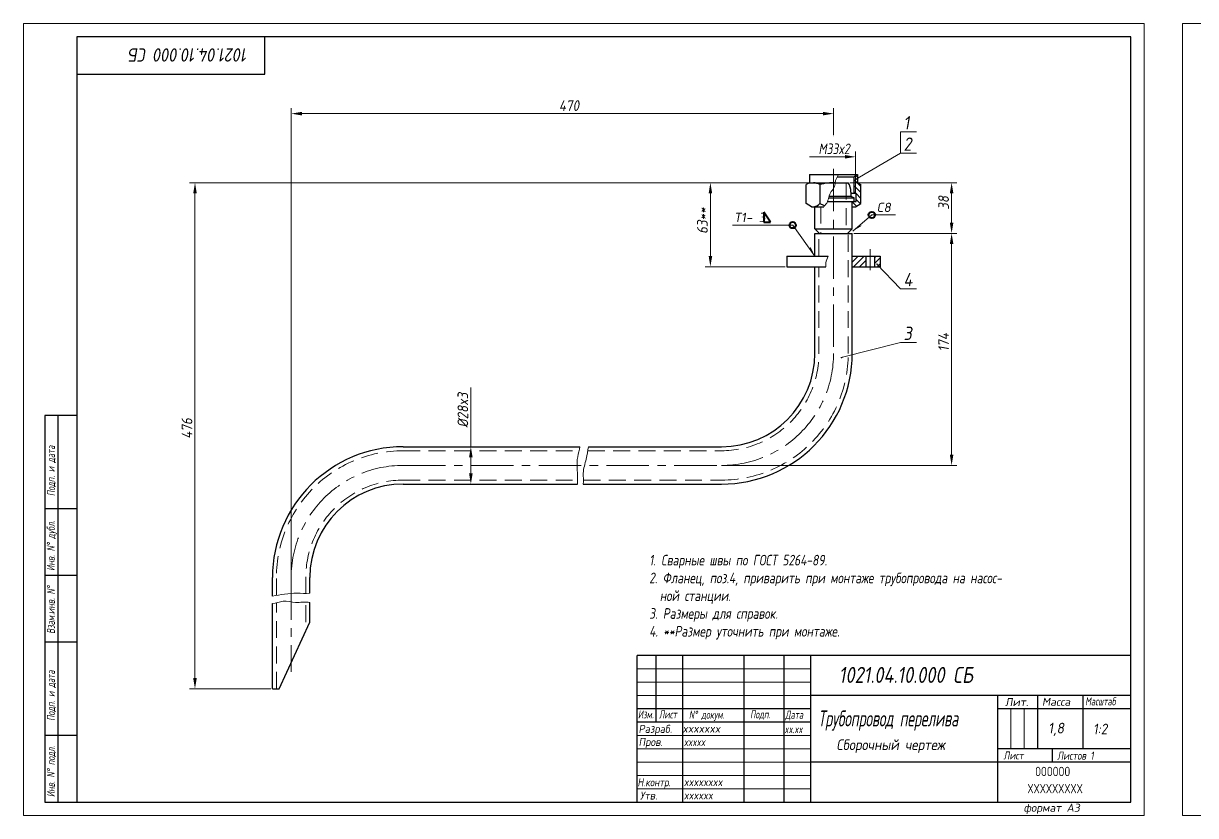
# Model space of a CAD drawing. Header units: millimetres. Extents: x 1490 to 2788, y -4564 to 680.
# Drawn here: x 1489.8 to 1929, y -3917.5 to -3620.5 of the extents above; entities that cross this region are included whole.
import ezdxf

# ---------------------------------------------------------------- set-up
doc = ezdxf.new("R2010")
doc.units = ezdxf.units.MM
doc.linetypes.add('CENTER', pattern=[50.8, 31.75, -6.35, 6.35, -6.35])
doc.linetypes.add('HIDDEN', pattern=[9.525, 6.35, -3.175])
for name, color, linetype, lineweight in [('Ax', 1, 'CENTER', 18), ('Dim', 3, 'Continuous', 40), ('Hatch', 5, 'Continuous', 18), ('Hidden', 6, 'HIDDEN', 18), ('Slim', 8, 'Continuous', 18), ('Text', 2, 'Continuous', 40), ('Wide', 31, 'Continuous', 60)]:
    doc.layers.add(name, color=color, linetype=linetype, lineweight=lineweight)
doc.styles.add('курсив', font='romans.shx', dxfattribs={"oblique": 10})
doc.styles.add('курсив 0_65', font='romans.shx', dxfattribs={"width": 0.65, "oblique": 10})
doc.styles.add('курсив 0_75', font='romans.shx', dxfattribs={"width": 0.75, "oblique": 10})
doc.styles.add('курсив 0_85', font='romans.shx', dxfattribs={"width": 0.85, "oblique": 10})
doc.dimstyles.new('L.Dot', dxfattribs={"dimtxt": 4, "dimasz": 0.5, "dimexe": 2, "dimexo": 0.625, "dimgap": 1, "dimtad": 1, "dimtoh": 1, "dimlfac": 5, "dimtxsty": 'курсив 0_85', "dimcen": 0, "dimadec": 1, "dimazin": 0, "dimtp": 0.0165, "dimtm": 0.0075, "dimtfac": 1, "dimtmove": 0, "dimatfit": 3, "dimldrblk": 'DOT', "dimfxl": 1, "dimlwd": 18, "dimlwe": 18, "dimarcsym": 0})
doc.dimstyles.new('L.Weld', dxfattribs={"dimtxt": 4, "dimasz": 2.5, "dimexe": 0, "dimexo": 0, "dimgap": 0, "dimtad": 1, "dimtxsty": 'Standard', "dimcen": 0, "dimadec": 0, "dimazin": 0, "dimtfac": 1, "dimtmove": 0, "dimatfit": 3, "dimldrblk": 'strelka3', "dimfxl": 1, "dimlwd": 18, "dimlwe": 18, "dimarcsym": 0})
doc.dimstyles.new('к1_2', dxfattribs={"dimtxt": 4, "dimasz": 4, "dimexe": 2, "dimexo": 0.625, "dimgap": 1, "dimtad": 1, "dimlfac": 2, "dimtxsty": 'курсив 0_85', "dimcen": 0, "dimadec": 1, "dimazin": 0, "dimtfac": 1, "dimtmove": 0, "dimatfit": 3, "dimldrblk": 'DOTSMALL', "dimfxl": 1, "dimlwd": 18, "dimlwe": 18, "dimarcsym": 0})
doc.dimstyles.new('к1_2с', dxfattribs={"dimtxt": 4, "dimasz": 4, "dimexe": 2, "dimexo": 0.625, "dimgap": 1, "dimtad": 1, "dimlfac": 2, "dimtxsty": 'курсив 0_85', "dimcen": 0, "dimadec": 1, "dimazin": 0, "dimtfac": 1, "dimtmove": 0, "dimatfit": 3, "dimldrblk": 'DOTSMALL', "dimfxl": 1, "dimlwd": 18, "dimlwe": 18, "dimarcsym": 0})

# ---------------------------------------------------------------- blocks, each defined once
blk = doc.blocks.new('*D134')
at = {"layer": 'Defpoints', "color": 0, "transparency": 16777216}
for p in [(1632.1, -3779.18), (1632.1, -3793.18), (1657.44, -3793.18)]:
    blk.add_point(p, dxfattribs=at)
at = {"layer": 'Dim', "color": 0, "lineweight": 18, "transparency": 16777216}
for p, q in [((1657.44, -3779.18), (1657.44, -3757.04)), ((1632.72, -3779.18), (1659.44, -3779.18)), ((1657.44, -3789.18), (1657.44, -3783.18)), ((1632.72, -3793.18), (1659.44, -3793.18))]:
    blk.add_line(p, q, dxfattribs=at)
at = {"layer": 'Dim', "color": 0, "transparency": 16777216}
for points in [[(1656.77, -3783.18), (1658.11, -3783.18), (1657.44, -3779.18)], [(1656.77, -3789.18), (1658.11, -3789.18), (1657.44, -3793.18)]]:
    blk.add_solid(points, dxfattribs=at)
at = {"layer": 'Dim', "color": 0, "transparency": 16777216, "insert": (1654.44, -3765.45), "char_height": 4, "attachment_point": 5, "rotation": 90, "style": 'курсив 0_85'}
blk.add_mtext('%%c28x3', dxfattribs=at)
blk = doc.blocks.new('_DotSmall')
at = {"color": 0, "linetype": 'ByBlock', "const_width": 0.5}
blk.add_lwpolyline([(-122670.93, 17467.94, 1), (-122670.8, 17467.94, 1)], format="xyb", close=True, dxfattribs=at)
blk = doc.blocks.new('*D135')
at = {"layer": 'Defpoints', "color": 0, "transparency": 16777216}
for p in [(1793.38, -3654.29), (1793.38, -3663.03), (1590.1, -3828.18)]:
    blk.add_point(p, dxfattribs=at)
at = {"layer": 'Dim', "color": 0, "lineweight": 18, "transparency": 16777216}
for p, q in [((1590.1, -3827.55), (1590.1, -3652.29)), ((1594.1, -3654.29), (1789.38, -3654.29)), ((1793.38, -3662.41), (1793.38, -3652.29))]:
    blk.add_line(p, q, dxfattribs=at)
at = {"layer": 'Dim', "color": 0, "transparency": 16777216}
for points in [[(1594.1, -3653.63), (1594.1, -3654.96), (1590.1, -3654.29)], [(1789.38, -3653.63), (1789.38, -3654.96), (1793.38, -3654.29)]]:
    blk.add_solid(points, dxfattribs=at)
at = {"layer": 'Dim', "color": 0, "transparency": 16777216, "insert": (1694.24, -3651.29), "char_height": 4, "attachment_point": 5, "style": 'курсив 0_85'}
blk.add_mtext('470', dxfattribs=at)
blk = doc.blocks.new('*D136')
at = {"layer": 'Defpoints', "color": 0, "transparency": 16777216}
for p in [(1793.97, -3680.18), (1554.05, -3869.93), (1583.1, -3869.93)]:
    blk.add_point(p, dxfattribs=at)
at = {"layer": 'Dim', "color": 0, "lineweight": 18, "transparency": 16777216}
for p, q in [((1793.35, -3680.18), (1552.05, -3680.18)), ((1554.05, -3684.18), (1554.05, -3865.93)), ((1582.47, -3869.93), (1552.05, -3869.93))]:
    blk.add_line(p, q, dxfattribs=at)
at = {"layer": 'Dim', "color": 0, "transparency": 16777216}
for points in [[(1553.38, -3684.18), (1554.72, -3684.18), (1554.05, -3680.18)], [(1553.38, -3865.93), (1554.72, -3865.93), (1554.05, -3869.93)]]:
    blk.add_solid(points, dxfattribs=at)
at = {"layer": 'Dim', "color": 0, "transparency": 16777216, "insert": (1551.05, -3772.34), "char_height": 4, "attachment_point": 5, "rotation": 90, "style": 'курсив 0_85'}
blk.add_mtext('476', dxfattribs=at)
blk = doc.blocks.new('*D137')
at = {"layer": 'Defpoints', "color": 0, "transparency": 16777216}
for p in [(1800.38, -3699.18), (1837.61, -3699.18), (1751.38, -3786.18)]:
    blk.add_point(p, dxfattribs=at)
at = {"layer": 'Dim', "color": 0, "lineweight": 18, "transparency": 16777216}
for p, q in [((1801, -3699.18), (1839.61, -3699.18)), ((1837.61, -3782.18), (1837.61, -3703.18)), ((1752, -3786.18), (1839.61, -3786.18))]:
    blk.add_line(p, q, dxfattribs=at)
at = {"layer": 'Dim', "color": 0, "transparency": 16777216}
for points in [[(1836.95, -3703.18), (1838.28, -3703.18), (1837.61, -3699.18)], [(1836.95, -3782.18), (1838.28, -3782.18), (1837.61, -3786.18)]]:
    blk.add_solid(points, dxfattribs=at)
at = {"layer": 'Dim', "color": 0, "transparency": 16777216, "insert": (1834.61, -3740.02), "char_height": 4, "attachment_point": 5, "rotation": 90, "style": 'курсив 0_85'}
blk.add_mtext('174', dxfattribs=at)
blk = doc.blocks.new('*D138')
at = {"layer": 'Defpoints', "color": 0, "transparency": 16777216}
for p in [(1798.86, -3680.18), (1837.61, -3680.18), (1800.38, -3699.18)]:
    blk.add_point(p, dxfattribs=at)
at = {"layer": 'Dim', "color": 0, "lineweight": 18, "transparency": 16777216}
for p, q in [((1799.48, -3680.18), (1839.61, -3680.18)), ((1837.61, -3695.18), (1837.61, -3684.18)), ((1801, -3699.18), (1839.61, -3699.18))]:
    blk.add_line(p, q, dxfattribs=at)
at = {"layer": 'Dim', "color": 0, "transparency": 16777216}
for points in [[(1836.95, -3684.18), (1838.28, -3684.18), (1837.61, -3680.18)], [(1836.95, -3695.18), (1838.28, -3695.18), (1837.61, -3699.18)]]:
    blk.add_solid(points, dxfattribs=at)
at = {"layer": 'Dim', "color": 0, "transparency": 16777216, "insert": (1834.61, -3687.74), "char_height": 4, "attachment_point": 5, "rotation": 90, "style": 'курсив 0_85'}
blk.add_mtext('38', dxfattribs=at)
blk = doc.blocks.new('*D139')
at = {"layer": 'Defpoints', "color": 0, "transparency": 16777216}
for p in [(1747.22, -3680.18), (1793.97, -3680.18), (1775.88, -3711.68)]:
    blk.add_point(p, dxfattribs=at)
at = {"layer": 'Dim', "color": 0, "lineweight": 18, "transparency": 16777216}
for p, q in [((1793.35, -3680.18), (1745.22, -3680.18)), ((1747.22, -3707.68), (1747.22, -3684.18)), ((1775.25, -3711.68), (1745.22, -3711.68))]:
    blk.add_line(p, q, dxfattribs=at)
at = {"layer": 'Dim', "color": 0, "transparency": 16777216}
for points in [[(1746.56, -3684.18), (1747.89, -3684.18), (1747.22, -3680.18)], [(1746.56, -3707.68), (1747.89, -3707.68), (1747.22, -3711.68)]]:
    blk.add_solid(points, dxfattribs=at)
at = {"layer": 'Dim', "color": 0, "transparency": 16777216, "insert": (1744.22, -3694.43), "char_height": 4, "attachment_point": 5, "rotation": 90, "style": 'курсив 0_85'}
blk.add_mtext('63**', dxfattribs=at)
blk = doc.blocks.new('strelka3')
at = {"layer": 'Text', "lineweight": 20}
blk.add_solid([(-1.3, 0), (-1.5, 0.25), (0, 0)], dxfattribs=at)
blk = doc.blocks.new('_Dot')
at = {"color": 0, "linetype": 'ByBlock', "lineweight": -2}
blk.add_line((-0.5, 0), (-1, 0), dxfattribs=at)
at = {"color": 0, "linetype": 'ByBlock', "const_width": 0.5}
blk.add_lwpolyline([(-0.25, 0, 1), (0.25, 0, 1)], format="xyb", close=True, dxfattribs=at)
blk = doc.blocks.new('*D140')
at = {"layer": 'Defpoints', "color": 0, "transparency": 16777216}
for p in [(1784.38, -3670.49), (1784.38, -3677.18), (1801.63, -3677.48)]:
    blk.add_point(p, dxfattribs=at)
at = {"layer": 'Dim', "color": 0, "lineweight": 18, "transparency": 16777216}
for p, q in [((1797.63, -3670.49), (1784.38, -3670.49)), ((1801.63, -3676.85), (1801.63, -3668.49))]:
    blk.add_line(p, q, dxfattribs=at)
at = {"layer": 'Dim', "color": 0, "transparency": 16777216}
blk.add_solid([(1797.63, -3669.82), (1797.63, -3671.15), (1801.63, -3670.49)], dxfattribs=at)
at = {"layer": 'Dim', "color": 0, "transparency": 16777216, "insert": (1793.58, -3667.49), "char_height": 4, "attachment_point": 5, "style": 'курсив 0_75'}
blk.add_mtext('M33x2', dxfattribs=at)
blk = doc.blocks.new('_None')

msp = doc.modelspace()

# ---------------------------------------------------------------- hatches: boundary and pattern name
at = {"layer": 'Hatch'}
h = msp.add_hatch(dxfattribs=at)
h.set_pattern_fill('ANSI31', color=256, scale=0.5, angle=90, style=0)
h.set_pattern_definition([(135, (-6777.2073, 5209.027), (-1.12253202, -1.12253202), [])])
h.paths.add_polyline_path([(1803.6293, -3680.9006), (1802.3793, -3680.1789), (1802.3793, -3677.1789), (1801.9293, -3677.1789), (1801.6293, -3677.4789), (1801.6293, -3684.1789), (1801.8043, -3684.1789), (1801.8043, -3687.1789), (1800.3793, -3687.1789), (1800.3793, -3689.1789), (1801.6293, -3689.1789), (1803.6293, -3688.0242)])
h.paths.add_polyline_path([(1801.6293, -3677.4789), (1801.1293, -3677.9789), (1801.1293, -3684.1789), (1801.6293, -3684.1789)], flags=17)
h = msp.add_hatch(dxfattribs=at)
h.set_pattern_fill('ANSI31', color=256, scale=0.5, style=0)
h.set_pattern_definition([(45, (-6800.1005, 5219.0405), (-1.12253202, 1.12253202), [])])
h.paths.add_polyline_path([(1805.5043, -3707.6789), (1800.3793, -3707.6789), (1800.3793, -3711.6789), (1805.5043, -3711.6789)])
h.paths.add_polyline_path([(1808.7543, -3711.6789), (1810.8793, -3711.6789), (1810.8793, -3707.6789), (1808.7543, -3707.6789)])

# ---------------------------------------------------------------- linework, layer by layer
for p, q in [((1580.1743, -3639.4699), (1580.1743, -3625.4699)), ((1510.1743, -3639.4699), (1580.1743, -3639.4699)), ((1784.3793, -3680.1789), (1783.1293, -3680.9006)), ((1783.1293, -3688.0242), (1783.1293, -3680.9006)), ((1784.3793, -3677.1789), (1784.3793, -3680.1789)), ((1784.3793, -3677.1789), (1802.3793, -3677.1789)), ((1784.3793, -3677.1789), (1784.3793, -3680.1789)), ((1784.3793, -3680.1789), (1798.8565, -3680.1789)), ((1788.2543, -3680.9006), (1788.2543, -3688.0242)), ((1794.7714, -3677.9789), (1801.1293, -3677.9789)), ((1801.1293, -3677.9789), (1801.9293, -3677.1789)), ((1801.1293, -3684.1789), (1801.1293, -3677.9789)), ((1802.3793, -3677.1789), (1802.3793, -3680.1789)), ((1802.3793, -3680.1789), (1803.6293, -3680.9006)), ((1803.6293, -3688.0242), (1803.6293, -3680.9006)), ((1791.733, -3685.1789), (1799.8793, -3685.1789)), ((1799.8793, -3683.6789), (1799.8793, -3685.1789)), ((1801.8043, -3684.1789), (1799.8793, -3684.1789)), ((1799.8793, -3685.1789), (1801.1293, -3685.9006)), ((1801.8043, -3687.1789), (1801.8043, -3684.1789)), ((1785.1293, -3689.1789), (1783.1293, -3688.0242)), ((1785.1293, -3689.1789), (1789.6883, -3689.1789)), ((1786.3793, -3697.4289), (1786.3793, -3689.1789)), ((1791.1414, -3687.1789), (1801.8043, -3687.1789)), ((1791.5245, -3685.9006), (1801.1293, -3685.9006)), ((1800.3793, -3697.4289), (1800.3793, -3687.1789)), ((1800.3793, -3689.1789), (1801.6293, -3689.1789)), ((1801.1293, -3687.1789), (1801.1293, -3685.9006)), ((1801.6293, -3689.1789), (1803.6293, -3688.0242)), ((1788.1293, -3699.1789), (1786.3793, -3697.4289)), ((1786.3793, -3697.4289), (1800.3793, -3697.4289)), ((1798.6293, -3699.1789), (1800.3793, -3697.4289)), ((1786.3793, -3699.1789), (1800.3793, -3699.1789)), ((1786.3793, -3707.6789), (1786.3793, -3699.1789)), ((1788.1293, -3699.1789), (1798.6293, -3699.1789)), ((1800.3793, -3744.1789), (1800.3793, -3699.1789)), ((1775.8793, -3707.6789), (1791.3094, -3707.6789)), ((1775.8793, -3707.6789), (1775.8793, -3711.6789)), ((1775.8793, -3711.6789), (1790.4738, -3711.6789)), ((1786.3793, -3744.1789), (1786.3793, -3711.6789)), ((1800.3793, -3707.6789), (1810.8793, -3707.6789)), ((1800.3793, -3711.6789), (1810.8793, -3711.6789)), ((1805.5043, -3707.6789), (1805.5043, -3711.6789)), ((1808.7543, -3707.6789), (1808.7543, -3711.6789)), ((1810.8793, -3707.6789), (1810.8793, -3711.6789)), ((1509.7616, -3767.476), (1497.7616, -3767.476)), ((1497.7616, -3767.476), (1497.7616, -3912.476)), ((1502.7621, -3912.4057), (1502.7621, -3767.476)), ((1632.0975, -3779.1789), (1698.3127, -3779.1789)), ((1701.5185, -3779.1789), (1751.3793, -3779.1789)), ((1632.0975, -3793.1789), (1697.4312, -3793.1789)), ((1699.5614, -3793.1789), (1751.3793, -3793.1789)), ((1509.6923, -3802.4758), (1497.7616, -3802.4772)), ((1509.6751, -3827.4758), (1497.7616, -3827.4754)), ((1583.0975, -3835.2317), (1583.0975, -3828.1789)), ((1597.0975, -3834.0898), (1597.0975, -3828.1789)), ((1583.0975, -3869.9263), (1583.0975, -3837.9597)), ((1597.0975, -3844.9263), (1597.0975, -3837.551)), ((1585.5975, -3869.9263), (1597.0975, -3844.9263)), ((1509.7616, -3852.4756), (1497.7616, -3852.4736)), ((1719.7616, -3912.476), (1719.7616, -3857.476)), ((1904.7616, -3857.476), (1719.7616, -3857.476)), ((1726.7616, -3857.476), (1726.7616, -3882.476)), ((1736.7616, -3857.476), (1736.7616, -3912.476)), ((1759.7616, -3857.476), (1759.7616, -3912.476)), ((1774.7616, -3857.476), (1774.7616, -3912.476)), ((1784.7616, -3857.476), (1784.7616, -3912.476)), ((1583.0975, -3869.9263), (1585.5975, -3869.9263)), ((1854.7616, -3872.476), (1784.7616, -3872.476)), ((1854.7616, -3872.476), (1854.7616, -3912.476)), ((1904.7616, -3872.476), (1854.7616, -3872.476)), ((1869.7616, -3872.476), (1869.7616, -3892.476)), ((1886.7616, -3872.476), (1886.7616, -3892.476)), ((1784.7616, -3877.476), (1719.7616, -3877.476)), ((1904.7616, -3877.476), (1854.7616, -3877.476)), ((1784.7616, -3882.476), (1719.7616, -3882.476)), ((1509.7616, -3887.4765), (1497.7616, -3887.4765)), ((1904.7616, -3892.476), (1854.7616, -3892.476)), ((1875.2661, -3892.476), (1875.2661, -3897.476)), ((1854.7616, -3897.476), (1784.7616, -3897.476)), ((1904.7616, -3897.476), (1854.7616, -3897.476)), ((1497.7616, -3912.476), (1509.7616, -3912.476))]:
    msp.add_line(p, q)
msp.add_lwpolyline([(1509.7616, -3912.476), (1904.7616, -3912.476), (1904.7616, -3625.476), (1509.7616, -3625.476)], close=True)
for centre, radius, start, end in [((1784.4606, -3689.1544), 9.0839, 65.314968, 81.138723), ((1793.3793, -3698.7371), 18.5582, 88.163007, 106.031048), ((1793.3793, -3683.6789), 6.5, 0, 32.57897), ((1785.641, -3685.6448), 3.5343, 270.560582, 317.682744), ((1793.3793, -3677.2282), 11.9507, 244.605705, 253.970133), ((1751.3793, -3744.1789), 35, 270, 0), ((1751.3793, -3744.1789), 49, 270, 0), ((1632.0975, -3828.1789), 49, 90, 180), ((1632.0975, -3828.1789), 35, 90, 180)]:
    msp.add_arc(centre, radius, start, end)
at = {"layer": 'Ax', "ltscale": 0.5}
for p, q in [((1793.3793, -3675.0014), (1793.3793, -3744.1789)), ((1807.1293, -3705.1197), (1807.1293, -3713.0384)), ((1632.0975, -3786.1789), (1751.3793, -3786.1789)), ((1590.0975, -3828.1789), (1590.0975, -3863.5737))]:
    msp.add_line(p, q, dxfattribs=at)
for centre, start, end in [((1751.3793, -3744.1789), 270, 0), ((1632.0975, -3828.1789), 90, 180)]:
    msp.add_arc(centre, 42, start, end, dxfattribs=at)
at = {"layer": 'Dim'}
msp.add_line((1793.3793, -3663.0342), (1793.3793, -3663.0342), dxfattribs=at)
at = {"layer": 'Hidden'}
for p, q in [((1798.1293, -3680.1789), (1798.1293, -3699.1789)), ((1788.6293, -3689.1789), (1788.6293, -3699.1789)), ((1787.8793, -3707.6789), (1787.8793, -3699.1789)), ((1798.8793, -3744.1789), (1798.8793, -3699.1789)), ((1787.8793, -3744.1789), (1787.8793, -3711.6789)), ((1632.0975, -3780.6789), (1698.0441, -3780.6789)), ((1701.2445, -3780.6789), (1751.3793, -3780.6789)), ((1632.0975, -3791.6789), (1697.4716, -3791.6789)), ((1699.6195, -3791.6789), (1751.3793, -3791.6789)), ((1584.5975, -3834.9558), (1584.5975, -3828.1789)), ((1595.5975, -3834.1915), (1595.5975, -3828.1789)), ((1584.5975, -3869.9263), (1584.5975, -3837.6616)), ((1595.5975, -3844.9263), (1595.5975, -3837.4224))]:
    msp.add_line(p, q, dxfattribs=at)
for centre, radius, start, end in [((1751.3793, -3744.1789), 36.5, 270, 0), ((1751.3793, -3744.1789), 47.5, 270, 0), ((1632.0975, -3828.1789), 47.5, 90, 180), ((1632.0975, -3828.1789), 36.5, 90, 180)]:
    msp.add_arc(centre, radius, start, end, dxfattribs=at)
at = {"layer": 'Slim'}
for p, q in [((1818.5121, -3669.165), (1818.5121, -3661.165)), ((1818.5121, -3661.165), (1824.5121, -3661.165)), ((1801.6293, -3684.1789), (1801.6293, -3677.4789)), ((1784.7616, -3862.476), (1719.7616, -3862.476)), ((1784.7616, -3867.476), (1719.7616, -3867.476)), ((1784.7616, -3872.476), (1719.7616, -3872.476)), ((1859.7616, -3877.476), (1859.7616, -3892.476)), ((1864.7616, -3877.476), (1864.7616, -3892.476)), ((1784.7616, -3887.476), (1719.7616, -3887.476)), ((1784.7616, -3892.476), (1719.7616, -3892.476)), ((1784.7616, -3897.476), (1719.7616, -3897.476)), ((1784.7616, -3902.476), (1719.7616, -3902.476)), ((1784.7616, -3907.476), (1719.7616, -3907.476))]:
    msp.add_line(p, q, dxfattribs=at)
for points in [[(1489.7616, -3917.476), (1909.7616, -3917.476), (1909.7616, -3620.476), (1489.7616, -3620.476)], [(1924.1459, -3917.476), (2134.1459, -3917.476), (2134.1459, -3620.476), (1924.1459, -3620.476)]]:
    msp.add_lwpolyline(points, close=True, dxfattribs=at)
for points, knots in [([(1789.6883, -3689.1789), (1789.7065, -3688.9773), (1791.4078, -3687.9004), (1791.2691, -3684.3183), (1793.9935, -3681.9469), (1793.9487, -3679.2258), (1794.6954, -3678.1217), (1795.2388, -3677.1789)], [0, 0, 0, 0, 0.60724142, 5.20465958, 9.60345026, 10.01585819, 13.2802706, 13.2802706, 13.2802706, 13.2802706]), ([(1791.3094, -3707.6789), (1791.1652, -3708.5504), (1790.2727, -3709.7708), (1790.4821, -3711.1839), (1790.4738, -3711.6789)], [0, 0, 0, 0, 2.64998122, 4.13518765, 4.13518765, 4.13518765, 4.13518765]), ([(1697.4312, -3793.1789), (1697.5556, -3791.2352), (1697.2176, -3787.8286), (1697.2355, -3783.0822), (1698.1852, -3780.4523), (1698.3127, -3779.1789)], [0, 0, 0, 0, 5.84312031, 10.25427137, 14.09334171, 14.09334171, 14.09334171, 14.09334171]), ([(1701.5185, -3779.1789), (1701.208, -3780.7188), (1700.7942, -3784.0596), (1699.1852, -3788.6239), (1699.7312, -3791.8299), (1699.5614, -3793.1789)], [0, 0, 0, 0, 4.71248386, 10.11284908, 14.19186531, 14.19186531, 14.19186531, 14.19186531]), ([(1583.0975, -3835.2317), (1586.1247, -3834.68), (1590.774, -3833.7244), (1595.4995, -3834.3107), (1597.0975, -3834.0898)], [0, 0, 0, 0, 9.23121262, 14.0708986, 14.0708986, 14.0708986, 14.0708986]), ([(1583.0975, -3837.9597), (1584.4389, -3837.8061), (1587.2395, -3836.616), (1591.9465, -3838.0033), (1595.334, -3837.2212), (1597.0975, -3837.551)], [0, 0, 0, 0, 4.05043268, 8.71904393, 14.1012603, 14.1012603, 14.1012603, 14.1012603])]:
    msp.add_open_spline(points, degree=3, knots=knots, dxfattribs=at)
at = {"layer": 'Text'}
for p, q in [((1767.2767, -3691.2593), (1767.2767, -3694.9507)), ((1769.756, -3694.9507), (1767.2767, -3691.2593)), ((1767.2767, -3694.9507), (1769.756, -3694.9507))]:
    msp.add_line(p, q, dxfattribs=at)
for centre in [(1807.7223, -3692.2956), (1778.0578, -3696.0784)]:
    msp.add_circle(centre, 1.2, dxfattribs=at)

# ---------------------------------------------------------------- texts
at = {"layer": 'Text', "oblique": 10}
for s, height, rotation, style, width, p in [('1021.04.10.000 СБ', 5, 180, 'курсив', 0.85, (1573.9261, -3629.7932)), ('Подп. и дата', 3, 90, 'курсив 0_75', 0.7, (1501.5515, -3797.6929)), ('Инв. N%%D дубл.', 3, 90, 'курсив 0_75', 0.7, (1501.5178, -3825.7289)), ('Взам.инв. N%%D', 3, 90, 'курсив 0_75', 0.7, (1501.5515, -3849.3548)), ('Подп. и дата', 3, 90, 'курсив 0_75', 0.7, (1501.5515, -3881.9801)), ('Инв. N%%D подл.', 3, 90, 'курсив 0_75', 0.7, (1501.5515, -3910.5528))]:
    msp.add_text(s, height=height, rotation=rotation, dxfattribs=dict(at, style=style, width=width)).set_placement(p)
at = {"layer": 'Text', "style": 'курсив', "oblique": 10}
for s, height, p in [('C8', 3.5, (1809.5042, -3691.1932)), ('Т1- 3', 3.5, (1756.1232, -3694.976)), ('Лит.', 3, (1857.6052, -3876.4157)), ('Масса', 3, (1871.4985, -3876.3305)), ('формат А3', 3, (1864.619, -3916.0414))]:
    msp.add_text(s, height=height, dxfattribs=at).set_placement(p)
at = {"layer": 'Text', "oblique": 10}
for s, height, style, width, p in [('1021.04.10.000 СБ', 6, 'курсив', 0.8, (1795.3424, -3867.745)), ('Масштаб', 3, 'курсив', 0.7, (1887.6582, -3876.1631)), ('Изм.', 3, 'курсив', 0.7, (1720.0402, -3881.0808)), ('Лист', 3, 'курсив', 0.7, (1727.9409, -3881.0326)), ('N%%D докум.', 3, 'курсив', 0.7, (1739.1695, -3881.1532)), ('Подп.', 3, 'курсив', 0.7, (1762.1097, -3881.0326)), ('Дата', 3, 'курсив', 0.7, (1775.2543, -3881.171)), ('Трубопровод перелива', 6, 'курсив 0_65', 0.6, (1787.5624, -3884.0645)), ('1,8', 4, 'курсив', 0.9, (1873.7976, -3886.6873)), ('1:2', 4, 'курсив 0_85', 0.85, (1890.6167, -3887.0207)), ('Разраб.', 3, 'курсив', 0.9, (1720.2752, -3886.4705)), ('Пров.', 3, 'курсив', 0.9, (1720.3012, -3891.3751)), ('xxxxx', 3, 'курсив', 0.75, (1737.267, -3891.3969)), ('Сборочный чертеж', 4, 'курсив 0_85', 0.85, (1794.4455, -3892.9207)), ('Лист ', 3, 'курсив', 0.8, (1857.0242, -3896.4449)), ('Листов 1', 3, 'курсив', 0.8, (1877.1704, -3896.5085)), ('Н.контр.', 3, 'курсив', 0.8, (1719.8918, -3906.4941)), ('xxxxxxxx', 3, 'курсив 0_85', 0.85, (1737.267, -3906.3969)), ('Утв.', 3, 'курсив', 0.9, (1720.8228, -3911.4723)), ('xxxxxx', 3, 'курсив 0_85', 0.85, (1737.267, -3911.3969))]:
    msp.add_text(s, height=height, dxfattribs=dict(at, style=style, width=width)).set_placement(p)
at = {"layer": 'Text', "ltscale": 0.8, "style": 'курсив', "oblique": 10}
for s, width, p in [('xxxxxxx', 0.95, (1736.7616, -3886.3529)), ('xx.xx', 0.7, (1774.9878, -3886.583))]:
    msp.add_text(s, height=3, dxfattribs=dict(at, width=width)).set_placement(p)
at = {"layer": 'Text', "ltscale": 6, "insert": (1724.2741, -3819.7094), "char_height": 4, "width": 177.752582, "attachment_point": 1, "style": 'курсив 0_75'}
msp.add_mtext('1. Сварные швы по ГОСТ 5264-89.\\P2. Фланец, поз.4, приварить при монтаже трубопровода на насос-\\P  ной станции. \\P3. Размеры для справок.\\P4. **Размер уточнить при монтаже.', dxfattribs=at)
at = {"layer": 'Wide', "style": 'курсив 0_85', "oblique": 10, "width": 0.85}
for s, p in [('1', (1819.5972, -3660.2285)), ('2', (1819.5972, -3668.2285)), ('4', (1819.5972, -3719.0076)), ('3', (1819.5972, -3739.1773))]:
    msp.add_text(s, height=5, dxfattribs=at).set_placement(p)
at = {"layer": 'Wide', "lineweight": 50, "style": 'курсив', "width": 0.7}
for s, p in [('OOOOOO', (1868.9133, -3902.6959)), ('XXXXXXXXX', (1866.0399, -3909.1057))]:
    msp.add_text(s, height=3.5, dxfattribs=at).set_placement(p)

# ---------------------------------------------------------------- dimensions: what is measured, and where the dimension line sits
at = {"layer": 'Dim'}
dim = msp.add_linear_dim(base=(1793.3793, -3654.2946), p1=(1590.0975, -3828.1789), p2=(1793.3793, -3663.0342), text='470', dimstyle='к1_2', dxfattribs=at)
dim.commit()
dim.dimension.update_dxf_attribs({"geometry": '*D135', "text_midpoint": (1694.2427, -3654.2946), "dimtype": 160})
dim = msp.add_linear_dim(base=(1784.3793, -3670.486), p1=(1801.6293, -3677.4789), p2=(1784.3793, -3677.1789), text='M33x2', dimstyle='к1_2', override={"dimtxsty": 'курсив 0_75', "dimblk2": 'None', "dimsah": 1, "dimse2": 1}, dxfattribs=at)
dim.commit()
dim.dimension.update_dxf_attribs({"geometry": '*D140', "text_midpoint": (1793.5832, -3670.486), "dimtype": 160})
for base, p1, p2, text, picture, middle in [((1554.0499, -3869.9263), (1793.9747, -3680.1789), (1583.0975, -3869.9263), '476', '*D136', (1554.0499, -3772.3367)), ((1657.4413, -3793.1789), (1632.0975, -3779.1789), (1632.0975, -3793.1789), '%%c<>x3', '*D134', (1657.4413, -3765.4468))]:
    dim = msp.add_linear_dim(base=base, p1=p1, p2=p2, angle=90, text=text, dimstyle='к1_2', dxfattribs=at)
    dim.commit()
    dim.dimension.update_dxf_attribs({"geometry": picture, "text_midpoint": middle, "dimtype": 160})
dim = msp.add_linear_dim(base=(1747.2243, -3680.1789), p1=(1775.8793, -3711.6789), p2=(1793.9747, -3680.1789), angle=90, text='<>*', dimstyle='к1_2с', override={"dimpost": '*'}, dxfattribs=at)
dim.commit()
dim.dimension.update_dxf_attribs({"geometry": '*D139', "text_midpoint": (1747.2243, -3694.4266), "dimtype": 160})
for base, p1, p2, picture, middle in [((1837.6119, -3680.1789), (1800.3793, -3699.1789), (1798.8565, -3680.1789), '*D138', (1837.6119, -3687.7361)), ((1837.6119, -3699.1789), (1751.3793, -3786.1789), (1800.3793, -3699.1789), '*D137', (1837.6119, -3740.0192))]:
    dim = msp.add_linear_dim(base=base, p1=p1, p2=p2, angle=90, dimstyle='к1_2', dxfattribs=at)
    dim.commit()
    dim.dimension.update_dxf_attribs({"geometry": picture, "text_midpoint": middle, "dimtype": 160})

# ---------------------------------------------------------------- leaders
at = {"layer": 'Slim'}
for points, dimstyle, override in [([(1801.6293, -3679.0304), (1818.5121, -3669.165), (1824.4323, -3669.165)], 'L.Dot', {"dimgap": 1, "dimtad": 0}), ([(1800.6319, -3698.3173), (1807.7223, -3692.2956), (1816.5949, -3692.2956)], 'L.Weld', {"dimgap": 0, "dimtad": 0}), ([(1786.3793, -3707.6789), (1778.0578, -3696.0784), (1755.5277, -3696.0784)], 'L.Weld', {"dimgap": 0, "dimtad": 0}), ([(1809.6429, -3710.6971), (1818.5121, -3719.9441), (1824.4323, -3719.9441)], 'L.Dot', {"dimgap": 1, "dimtad": 0}), ([(1796.2339, -3745.7671), (1818.5121, -3740.1138), (1824.4323, -3740.1138)], 'L.Dot', {"dimgap": 1, "dimtad": 0})]:
    msp.add_leader(points, dimstyle=dimstyle, override=override, dxfattribs=at)

doc.saveas('drawing.dxf')
